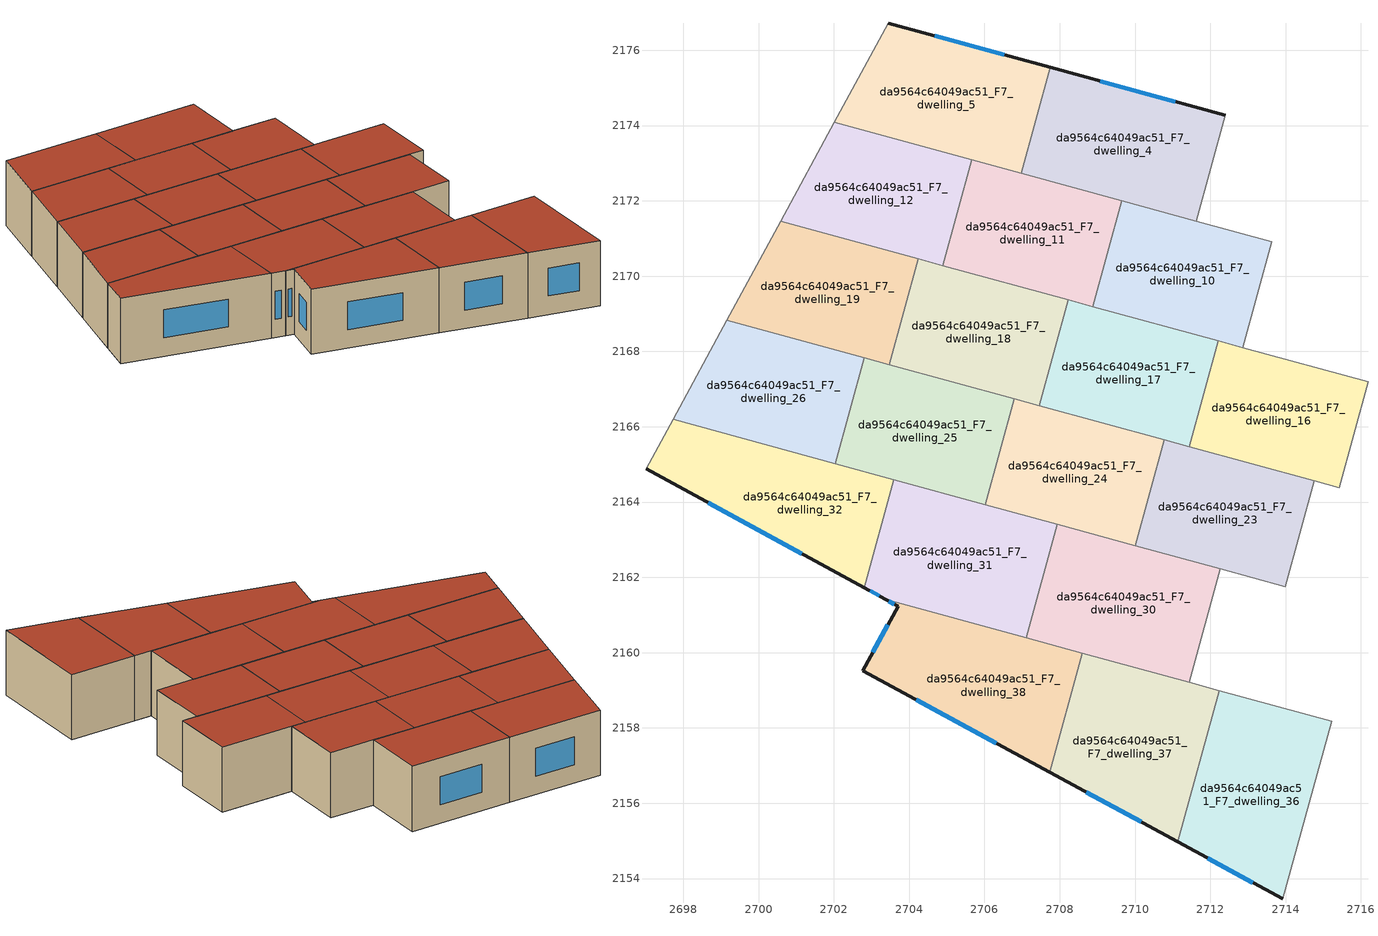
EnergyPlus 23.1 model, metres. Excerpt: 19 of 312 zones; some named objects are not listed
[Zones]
da9564c64049ac51_F7_dwelling_10
 floor to da9564c64049ac51_F6_dwelling_10 (EU_floor_Construction): 2713.63,2170.91 2712.86,2168.1 2708.88,2169.19 2709.65,2172 z21
 wall to da9564c64049ac51_F7_dwelling_9 (EU_wall_Construction): 2712.86,2168.1 2713.63,2170.91 z21:24
 wall to da9564c64049ac51_F7_dwelling_11 (EU_wall_Construction): 2709.65,2172 2708.88,2169.19 z21:24
 wall to da9564c64049ac51_F7_dwelling_17 (EU_wall_Construction): 2708.88,2169.19 2712.21,2168.28 z21:24
 wall to da9564c64049ac51_F7_dwelling_3 (EU_wall_Construction): 2713.63,2170.91 2711.62,2171.46 z21:24
 wall to da9564c64049ac51_F7_dwelling_16 (EU_wall_Construction): 2712.21,2168.28 2712.86,2168.1 z21:24
 wall to da9564c64049ac51_F7_dwelling_4 (EU_wall_Construction): 2711.62,2171.46 2709.65,2172 z21:24
 roof outside (EU_roof_Construction): 2712.86,2168.1 2713.63,2170.91 2709.65,2172 2708.88,2169.19 z24
da9564c64049ac51_F7_dwelling_11
 floor to da9564c64049ac51_F6_dwelling_11 (EU_floor_Construction): 2709.65,2172 2708.88,2169.19 2704.9,2170.28 2705.67,2173.09 z21
 wall to da9564c64049ac51_F7_dwelling_12 (EU_wall_Construction): 2705.67,2173.09 2704.9,2170.28 z21:24
 wall to da9564c64049ac51_F7_dwelling_18 (EU_wall_Construction): 2704.9,2170.28 2708.22,2169.37 z21:24
 wall to da9564c64049ac51_F7_dwelling_4 (EU_wall_Construction): 2709.65,2172 2706.98,2172.73 z21:24
 wall to da9564c64049ac51_F7_dwelling_17 (EU_wall_Construction): 2708.22,2169.37 2708.88,2169.19 z21:24
 wall to da9564c64049ac51_F7_dwelling_5 (EU_wall_Construction): 2706.98,2172.73 2705.67,2173.09 z21:24
 roof outside (EU_roof_Construction): 2708.88,2169.19 2709.65,2172 2705.67,2173.09 2704.9,2170.28 z24
da9564c64049ac51_F7_dwelling_12
 floor to da9564c64049ac51_F6_dwelling_12 (EU_floor_Construction): 2705.67,2173.09 2704.9,2170.28 2700.59,2171.46 2702.01,2174.09 z21
 wall adiabatic (EU_wall_Construction): 2702.01,2174.09 2700.59,2171.46 z21:24
 wall to da9564c64049ac51_F7_dwelling_19 (EU_wall_Construction): 2700.59,2171.46 2704.24,2170.46 z21:24
 wall to da9564c64049ac51_F7_dwelling_5 (EU_wall_Construction): 2705.67,2173.09 2702.01,2174.09 z21:24
 wall to da9564c64049ac51_F7_dwelling_18 (EU_wall_Construction): 2704.24,2170.46 2704.9,2170.28 z21:24
 roof outside (EU_roof_Construction): 2704.9,2170.28 2705.67,2173.09 2702.01,2174.09 2700.59,2171.46 z24
da9564c64049ac51_F7_dwelling_16
 floor to da9564c64049ac51_F6_dwelling_16 (EU_floor_Construction): 2716.19,2167.19 2715.42,2164.38 2711.44,2165.47 2712.21,2168.28 z21
 wall to da9564c64049ac51_F7_dwelling_15 (EU_wall_Construction): 2715.42,2164.38 2716.19,2167.19 z21:24
 wall to da9564c64049ac51_F7_dwelling_17 (EU_wall_Construction): 2712.21,2168.28 2711.44,2165.47 z21:24
 wall to da9564c64049ac51_F7_dwelling_23 (EU_wall_Construction): 2711.44,2165.47 2714.76,2164.56 z21:24
 wall to da9564c64049ac51_F7_dwelling_9 (EU_wall_Construction): 2716.19,2167.19 2712.86,2168.1 z21:24
 wall to da9564c64049ac51_F7_dwelling_22 (EU_wall_Construction): 2714.76,2164.56 2715.42,2164.38 z21:24
 roof outside (EU_roof_Construction): 2715.42,2164.38 2716.19,2167.19 2712.21,2168.28 2711.44,2165.47 z24
da9564c64049ac51_F7_dwelling_17
 floor to da9564c64049ac51_F6_dwelling_17 (EU_floor_Construction): 2712.21,2168.28 2711.44,2165.47 2707.45,2166.56 2708.22,2169.37 z21
 wall to da9564c64049ac51_F7_dwelling_18 (EU_wall_Construction): 2708.22,2169.37 2707.45,2166.56 z21:24
 wall to da9564c64049ac51_F7_dwelling_24 (EU_wall_Construction): 2707.45,2166.56 2710.78,2165.65 z21:24
 wall to da9564c64049ac51_F7_dwelling_23 (EU_wall_Construction): 2710.78,2165.65 2711.44,2165.47 z21:24
 roof outside (EU_roof_Construction): 2711.44,2165.47 2712.21,2168.28 2708.22,2169.37 2707.45,2166.56 z24
da9564c64049ac51_F7_dwelling_18
 floor to da9564c64049ac51_F6_dwelling_18 (EU_floor_Construction): 2708.22,2169.37 2707.45,2166.56 2703.47,2167.65 2704.24,2170.46 z21
 wall to da9564c64049ac51_F7_dwelling_19 (EU_wall_Construction): 2704.24,2170.46 2703.47,2167.65 z21:24
 wall to da9564c64049ac51_F7_dwelling_25 (EU_wall_Construction): 2703.47,2167.65 2706.79,2166.74 z21:24
 wall to da9564c64049ac51_F7_dwelling_24 (EU_wall_Construction): 2706.79,2166.74 2707.45,2166.56 z21:24
 roof outside (EU_roof_Construction): 2707.45,2166.56 2708.22,2169.37 2704.24,2170.46 2703.47,2167.65 z24
da9564c64049ac51_F7_dwelling_19
 floor to da9564c64049ac51_F6_dwelling_19 (EU_floor_Construction): 2704.24,2170.46 2703.47,2167.65 2699.16,2168.83 2700.59,2171.46 z21
 wall adiabatic (EU_wall_Construction): 2700.59,2171.46 2699.16,2168.83 z21:24
 wall to da9564c64049ac51_F7_dwelling_26 (EU_wall_Construction): 2699.16,2168.83 2702.81,2167.83 z21:24
 wall to da9564c64049ac51_F7_dwelling_25 (EU_wall_Construction): 2702.81,2167.83 2703.47,2167.65 z21:24
 roof outside (EU_roof_Construction): 2703.47,2167.65 2704.24,2170.46 2700.59,2171.46 2699.16,2168.83 z24
da9564c64049ac51_F7_dwelling_23
 floor to da9564c64049ac51_F6_dwelling_23 (EU_floor_Construction): 2714.76,2164.56 2713.99,2161.75 2710.01,2162.84 2710.78,2165.65 z21
 wall to da9564c64049ac51_F7_dwelling_22 (EU_wall_Construction): 2713.99,2161.75 2714.76,2164.56 z21:24
 wall to da9564c64049ac51_F7_dwelling_24 (EU_wall_Construction): 2710.78,2165.65 2710.01,2162.84 z21:24
 wall to da9564c64049ac51_F7_dwelling_30 (EU_wall_Construction): 2710.01,2162.84 2712.27,2162.22 z21:24
 wall to da9564c64049ac51_F7_dwelling_29 (EU_wall_Construction): 2712.27,2162.22 2713.99,2161.75 z21:24
 roof outside (EU_roof_Construction): 2713.99,2161.75 2714.76,2164.56 2710.78,2165.65 2710.01,2162.84 z24
da9564c64049ac51_F7_dwelling_24
 floor to da9564c64049ac51_F6_dwelling_24 (EU_floor_Construction): 2710.78,2165.65 2710.01,2162.84 2706.03,2163.93 2706.79,2166.74 z21
 wall to da9564c64049ac51_F7_dwelling_25 (EU_wall_Construction): 2706.79,2166.74 2706.03,2163.93 z21:24
 wall to da9564c64049ac51_F7_dwelling_31 (EU_wall_Construction): 2706.03,2163.93 2707.94,2163.41 z21:24
 wall to da9564c64049ac51_F7_dwelling_30 (EU_wall_Construction): 2707.94,2163.41 2710.01,2162.84 z21:24
 roof outside (EU_roof_Construction): 2710.01,2162.84 2710.78,2165.65 2706.79,2166.74 2706.03,2163.93 z24
da9564c64049ac51_F7_dwelling_25
 floor to da9564c64049ac51_F6_dwelling_25 (EU_floor_Construction): 2706.79,2166.74 2706.03,2163.93 2702.04,2165.02 2702.81,2167.83 z21
 wall to da9564c64049ac51_F7_dwelling_26 (EU_wall_Construction): 2702.81,2167.83 2702.04,2165.02 z21:24
 wall to da9564c64049ac51_F7_dwelling_32 (EU_wall_Construction): 2702.04,2165.02 2703.59,2164.6 z21:24
 wall to da9564c64049ac51_F7_dwelling_31 (EU_wall_Construction): 2703.59,2164.6 2706.03,2163.93 z21:24
 roof outside (EU_roof_Construction): 2706.03,2163.93 2706.79,2166.74 2702.81,2167.83 2702.04,2165.02 z24
da9564c64049ac51_F7_dwelling_26
 floor to da9564c64049ac51_F6_dwelling_26 (EU_floor_Construction): 2702.81,2167.83 2702.04,2165.02 2697.73,2166.2 2699.16,2168.83 z21
 wall adiabatic (EU_wall_Construction): 2699.16,2168.83 2697.73,2166.2 z21:24
 wall to da9564c64049ac51_F7_dwelling_32 (EU_wall_Construction): 2697.73,2166.2 2702.04,2165.02 z21:24
 roof outside (EU_roof_Construction): 2702.04,2165.02 2702.81,2167.83 2699.16,2168.83 2697.73,2166.2 z24
da9564c64049ac51_F7_dwelling_30
 floor to da9564c64049ac51_F6_dwelling_30 (EU_floor_Construction): 2712.27,2162.22 2711.44,2159.21 2707.11,2160.39 2707.94,2163.41 z21
 wall to da9564c64049ac51_F7_dwelling_29 (EU_wall_Construction): 2711.44,2159.21 2712.27,2162.22 z21:24
 wall to da9564c64049ac51_F7_dwelling_31 (EU_wall_Construction): 2707.94,2163.41 2707.11,2160.39 z21:24
 wall to da9564c64049ac51_F7_dwelling_37 (EU_wall_Construction): 2708.6,2159.99 2711.44,2159.21 z21:24
 wall to da9564c64049ac51_F7_dwelling_38 (EU_wall_Construction): 2707.11,2160.39 2708.6,2159.99 z21:24
 roof outside (EU_roof_Construction): 2711.44,2159.21 2712.27,2162.22 2707.94,2163.41 2707.11,2160.39 z24
da9564c64049ac51_F7_dwelling_31
 floor to da9564c64049ac51_F6_dwelling_31 (EU_floor_Construction): 2707.94,2163.41 2707.11,2160.39 2703.36,2161.42 2702.81,2161.72 2703.59,2164.6 z21
 wall outside (EU_wall_Construction): 2702.81,2161.72 2703.36,2161.42 z21:24
 wall to da9564c64049ac51_F7_dwelling_32 (EU_wall_Construction): 2703.59,2164.6 2702.81,2161.72 z21:24
 wall to da9564c64049ac51_F7_dwelling_38 (EU_wall_Construction): 2703.36,2161.42 2707.11,2160.39 z21:24
 window (EU_Window_Construction): 2702.97,2161.64 2703.21,2161.51 z21.86:23.14
 roof outside (EU_roof_Construction): 2707.11,2160.39 2707.94,2163.41 2703.59,2164.6 2702.81,2161.72 2703.36,2161.42 z24
da9564c64049ac51_F7_dwelling_32
 floor to da9564c64049ac51_F6_dwelling_32 (EU_floor_Construction): 2703.59,2164.6 2702.81,2161.72 2697.01,2164.88 2697.73,2166.2 z21
 wall outside (EU_wall_Construction): 2697.01,2164.88 2702.81,2161.72 z21:24
 wall adiabatic (EU_wall_Construction): 2697.73,2166.2 2697.01,2164.88 z21:24
 window (EU_Window_Construction): 2698.67,2163.98 2701.15,2162.63 z21.86:23.14
 roof outside (EU_roof_Construction): 2702.81,2161.72 2703.59,2164.6 2697.73,2166.2 2697.01,2164.88 z24
da9564c64049ac51_F7_dwelling_36
 floor to da9564c64049ac51_F6_dwelling_36 (EU_floor_Construction): 2715.22,2158.17 2713.93,2153.46 2711.13,2154.98 2712.23,2158.99 z21
 wall outside (EU_wall_Construction): 2711.13,2154.98 2713.93,2153.46 z21:24
 wall to da9564c64049ac51_F7_dwelling_35 (EU_wall_Construction): 2713.93,2153.46 2715.22,2158.17 z21:24
 wall to da9564c64049ac51_F7_dwelling_37 (EU_wall_Construction): 2712.23,2158.99 2711.13,2154.98 z21:24
 wall to da9564c64049ac51_F7_dwelling_29 (EU_wall_Construction): 2715.22,2158.17 2712.23,2158.99 z21:24
 window (EU_Window_Construction): 2711.93,2154.54 2713.13,2153.89 z21.86:23.14
 roof outside (EU_roof_Construction): 2713.93,2153.46 2715.22,2158.17 2712.23,2158.99 2711.13,2154.98 z24
da9564c64049ac51_F7_dwelling_37
 floor to da9564c64049ac51_F6_dwelling_37 (EU_floor_Construction): 2712.23,2158.99 2711.13,2154.98 2707.73,2156.82 2708.6,2159.99 z21
 wall outside (EU_wall_Construction): 2707.73,2156.82 2711.13,2154.98 z21:24
 wall to da9564c64049ac51_F7_dwelling_38 (EU_wall_Construction): 2708.6,2159.99 2707.73,2156.82 z21:24
 wall to da9564c64049ac51_F7_dwelling_29 (EU_wall_Construction): 2712.23,2158.99 2711.44,2159.21 z21:24
 window (EU_Window_Construction): 2708.7,2156.3 2710.16,2155.5 z21.86:23.14
 roof outside (EU_roof_Construction): 2711.13,2154.98 2712.23,2158.99 2708.6,2159.99 2707.73,2156.82 z24
da9564c64049ac51_F7_dwelling_38
 floor to da9564c64049ac51_F6_dwelling_38 (EU_floor_Construction): 2708.6,2159.99 2707.73,2156.82 2702.77,2159.52 2703.71,2161.24 2703.36,2161.42 z21
 wall outside (EU_wall_Construction): 2703.36,2161.42 2703.71,2161.24 2702.77,2159.52 2707.73,2156.82 z21:24
 window (EU_Window_Construction): 2704.19,2158.75 2706.31,2157.59 / 2703.44,2160.74 2703.04,2160.01 / 2703.46,2161.37 2703.61,2161.29 z21.86:23.14
 roof outside (EU_roof_Construction): 2707.73,2156.82 2708.6,2159.99 2703.36,2161.42 2703.71,2161.24 2702.77,2159.52 z24
da9564c64049ac51_F7_dwelling_4
 floor to da9564c64049ac51_F6_dwelling_4 (EU_floor_Construction): 2712.39,2174.27 2711.62,2171.46 2706.98,2172.73 2707.75,2175.54 z21
 wall outside (EU_wall_Construction): 2712.39,2174.27 2707.75,2175.54 z21:24
 wall to da9564c64049ac51_F7_dwelling_3 (EU_wall_Construction): 2711.62,2171.46 2712.39,2174.27 z21:24
 wall to da9564c64049ac51_F7_dwelling_5 (EU_wall_Construction): 2707.75,2175.54 2706.98,2172.73 z21:24
 window (EU_Window_Construction): 2711.07,2174.63 2709.08,2175.18 z21.86:23.14
 roof outside (EU_roof_Construction): 2711.62,2171.46 2712.39,2174.27 2707.75,2175.54 2706.98,2172.73 z24
da9564c64049ac51_F7_dwelling_5
 floor to da9564c64049ac51_F6_dwelling_5 (EU_floor_Construction): 2707.75,2175.54 2706.98,2172.73 2702.01,2174.09 2703.45,2176.72 z21
 wall outside (EU_wall_Construction): 2707.75,2175.54 2703.45,2176.72 z21:24
 wall adiabatic (EU_wall_Construction): 2703.45,2176.72 2702.01,2174.09 z21:24
 window (EU_Window_Construction): 2706.52,2175.88 2704.68,2176.39 z21.86:23.14
 roof outside (EU_roof_Construction): 2706.98,2172.73 2707.75,2175.54 2703.45,2176.72 2702.01,2174.09 z24
[Building]
EU S2 Campaign: North Axis=0; Terrain=City; Solar Distribution=FullExterior
[Site:Location]
Helsinki-Vantaa.AP: Latitude=60.317; Longitude=24.963; Time Zone=2; Elevation=54.6
[SizingPeriod:WeatherFileDays]
AnnualSizingPeriod: Begin Month=1; Begin Day of Month=1; End Month=12; End Day of Month=31; Day of Week for Start Day=Monday; Use Weather File Daylight Saving Period=No; Use Weather File Rain and Snow Indicators=No
[MATERIAL]
EU_InternalMass_Material: Roughness=MediumRough; Thickness=0.1; Conductivity=1; Density=1800; Specific Heat=900; Thermal Absorptance=0.9; Solar Absorptance=0.7; Visible Absorptance=0.7
[MATERIAL:NOMASS] Roughness=MediumRough; Thermal Absorptance=0.9; Solar Absorptance=0.7; Visible Absorptance=0.7
Name | Thermal Resistance
EU_wall_NoMass | 5.91765
EU_roof_NoMass | 11.1778
EU_floor_NoMass | 6.2875
[WINDOWMATERIAL:SIMPLEGLAZINGSYSTEM]
EU_Window_SimpleGlazing: UFactor=0.994035; Solar Heat Gain Coefficient=0.7; Visible Transmittance=0.7
[CONSTRUCTION]
EU_wall_Construction: EU_wall_NoMass
EU_roof_Construction: EU_roof_NoMass
EU_floor_Construction: EU_floor_NoMass
EU_Window_Construction: EU_Window_SimpleGlazing
EU_InternalMass_Construction: EU_InternalMass_Material
[ZONE] Type=1; Multiplier=1; Ceiling Height=autocalculate; Floor Area=autocalculate; Part of Total Floor Area=Yes
Name | Volume
da9564c64049ac51_F7_dwelling_10 | 36.0784
da9564c64049ac51_F7_dwelling_11 | 36.0806
da9564c64049ac51_F7_dwelling_12 | 36.0828
da9564c64049ac51_F7_dwelling_16 | 36.0857
da9564c64049ac51_F7_dwelling_17 | 36.0798
da9564c64049ac51_F7_dwelling_18; da9564c64049ac51_F7_dwelling_24 | 36.082
da9564c64049ac51_F7_dwelling_19 | 36.0769
da9564c64049ac51_F7_dwelling_23; da9564c64049ac51_F7_dwelling_25 | 36.0791
da9564c64049ac51_F7_dwelling_26 | 36.0732
da9564c64049ac51_F7_dwelling_30; da9564c64049ac51_F7_dwelling_4 | 42.0872
da9564c64049ac51_F7_dwelling_31 | 42.093
da9564c64049ac51_F7_dwelling_32 | 42.0959
da9564c64049ac51_F7_dwelling_36 | 42.1003
da9564c64049ac51_F7_dwelling_37 | 42.0967
da9564c64049ac51_F7_dwelling_38 | 42.09375
da9564c64049ac51_F7_dwelling_5 | 42.0886
[INTERNALMASS] Construction=EU_InternalMass_Construction
Name | Zone or ZoneList | Surface Area
da9564c64049ac51_F7_dwelling_4_EU_InternalMass | da9564c64049ac51_F7_dwelling_4 | 14.0291
da9564c64049ac51_F7_dwelling_5_EU_InternalMass | da9564c64049ac51_F7_dwelling_5 | 14.0296
da9564c64049ac51_F7_dwelling_10_EU_InternalMass | da9564c64049ac51_F7_dwelling_10 | 12.0265
da9564c64049ac51_F7_dwelling_11_EU_InternalMass | da9564c64049ac51_F7_dwelling_11 | 12.0265
da9564c64049ac51_F7_dwelling_12_EU_InternalMass | da9564c64049ac51_F7_dwelling_12 | 12.0277
da9564c64049ac51_F7_dwelling_16_EU_InternalMass | da9564c64049ac51_F7_dwelling_16 | 12.0288
da9564c64049ac51_F7_dwelling_17_EU_InternalMass | da9564c64049ac51_F7_dwelling_17 | 12.0265
da9564c64049ac51_F7_dwelling_18_EU_InternalMass | da9564c64049ac51_F7_dwelling_18 | 12.0272
da9564c64049ac51_F7_dwelling_19_EU_InternalMass | da9564c64049ac51_F7_dwelling_19 | 12.0258
da9564c64049ac51_F7_dwelling_23_EU_InternalMass | da9564c64049ac51_F7_dwelling_23 | 12.0265
da9564c64049ac51_F7_dwelling_24_EU_InternalMass | da9564c64049ac51_F7_dwelling_24 | 12.0272
da9564c64049ac51_F7_dwelling_25_EU_InternalMass | da9564c64049ac51_F7_dwelling_25 | 12.0265
da9564c64049ac51_F7_dwelling_26_EU_InternalMass | da9564c64049ac51_F7_dwelling_26 | 12.0243
da9564c64049ac51_F7_dwelling_30_EU_InternalMass | da9564c64049ac51_F7_dwelling_30 | 14.0294
da9564c64049ac51_F7_dwelling_31_EU_InternalMass | da9564c64049ac51_F7_dwelling_31 | 14.0308
da9564c64049ac51_F7_dwelling_32_EU_InternalMass | da9564c64049ac51_F7_dwelling_32 | 14.032
da9564c64049ac51_F7_dwelling_36_EU_InternalMass | da9564c64049ac51_F7_dwelling_36 | 14.0335
da9564c64049ac51_F7_dwelling_37_EU_InternalMass | da9564c64049ac51_F7_dwelling_37 | 14.0321
da9564c64049ac51_F7_dwelling_38_EU_InternalMass | da9564c64049ac51_F7_dwelling_38 | 14.0313
[OTHEREQUIPMENT] Fuel Type=Electricity; Design Level Calculation Method=Watts/Area; Power per Zone Floor Area=1; Fraction Latent=0; Fraction Radiant=0; Fraction Lost=0; Carbon Dioxide Generation Rate=0; EndUse Subcategory=EU_Step8_InternalGains
Name | Zone or ZoneList or Space or SpaceList | Schedule
EU_Step8_InternalGain_da9564c64049ac51_F7_dwelling_4_f000 | da9564c64049ac51_F7_dwelling_4 | EU_Step8_GainSchedule_da9564c64049ac51_F7_dwelling_4_f000
EU_Step8_InternalGain_da9564c64049ac51_F7_dwelling_5_f000 | da9564c64049ac51_F7_dwelling_5 | EU_Step8_GainSchedule_da9564c64049ac51_F7_dwelling_5_f000
EU_Step8_InternalGain_da9564c64049ac51_F7_dwelling_10_f000 | da9564c64049ac51_F7_dwelling_10 | EU_Step8_GainSchedule_da9564c64049ac51_F7_dwelling_10_f000
EU_Step8_InternalGain_da9564c64049ac51_F7_dwelling_11_f000 | da9564c64049ac51_F7_dwelling_11 | EU_Step8_GainSchedule_da9564c64049ac51_F7_dwelling_11_f000
EU_Step8_InternalGain_da9564c64049ac51_F7_dwelling_12_f000 | da9564c64049ac51_F7_dwelling_12 | EU_Step8_GainSchedule_da9564c64049ac51_F7_dwelling_12_f000
EU_Step8_InternalGain_da9564c64049ac51_F7_dwelling_16_f000 | da9564c64049ac51_F7_dwelling_16 | EU_Step8_GainSchedule_da9564c64049ac51_F7_dwelling_16_f000
EU_Step8_InternalGain_da9564c64049ac51_F7_dwelling_17_f000 | da9564c64049ac51_F7_dwelling_17 | EU_Step8_GainSchedule_da9564c64049ac51_F7_dwelling_17_f000
EU_Step8_InternalGain_da9564c64049ac51_F7_dwelling_18_f000 | da9564c64049ac51_F7_dwelling_18 | EU_Step8_GainSchedule_da9564c64049ac51_F7_dwelling_18_f000
EU_Step8_InternalGain_da9564c64049ac51_F7_dwelling_19_f000 | da9564c64049ac51_F7_dwelling_19 | EU_Step8_GainSchedule_da9564c64049ac51_F7_dwelling_19_f000
EU_Step8_InternalGain_da9564c64049ac51_F7_dwelling_23_f000 | da9564c64049ac51_F7_dwelling_23 | EU_Step8_GainSchedule_da9564c64049ac51_F7_dwelling_23_f000
EU_Step8_InternalGain_da9564c64049ac51_F7_dwelling_24_f000 | da9564c64049ac51_F7_dwelling_24 | EU_Step8_GainSchedule_da9564c64049ac51_F7_dwelling_24_f000
EU_Step8_InternalGain_da9564c64049ac51_F7_dwelling_25_f000 | da9564c64049ac51_F7_dwelling_25 | EU_Step8_GainSchedule_da9564c64049ac51_F7_dwelling_25_f000
EU_Step8_InternalGain_da9564c64049ac51_F7_dwelling_26_f000 | da9564c64049ac51_F7_dwelling_26 | EU_Step8_GainSchedule_da9564c64049ac51_F7_dwelling_26_f000
EU_Step8_InternalGain_da9564c64049ac51_F7_dwelling_30_f000 | da9564c64049ac51_F7_dwelling_30 | EU_Step8_GainSchedule_da9564c64049ac51_F7_dwelling_30_f000
EU_Step8_InternalGain_da9564c64049ac51_F7_dwelling_31_f000 | da9564c64049ac51_F7_dwelling_31 | EU_Step8_GainSchedule_da9564c64049ac51_F7_dwelling_31_f000
EU_Step8_InternalGain_da9564c64049ac51_F7_dwelling_32_f000 | da9564c64049ac51_F7_dwelling_32 | EU_Step8_GainSchedule_da9564c64049ac51_F7_dwelling_32_f000
EU_Step8_InternalGain_da9564c64049ac51_F7_dwelling_36_f000 | da9564c64049ac51_F7_dwelling_36 | EU_Step8_GainSchedule_da9564c64049ac51_F7_dwelling_36_f000
EU_Step8_InternalGain_da9564c64049ac51_F7_dwelling_37_f000 | da9564c64049ac51_F7_dwelling_37 | EU_Step8_GainSchedule_da9564c64049ac51_F7_dwelling_37_f000
EU_Step8_InternalGain_da9564c64049ac51_F7_dwelling_38_f000 | da9564c64049ac51_F7_dwelling_38 | EU_Step8_GainSchedule_da9564c64049ac51_F7_dwelling_38_f000
[ZONEVENTILATION:DESIGNFLOWRATE] Schedule=EU_AlwaysOn; Design Flow Rate Calculation Method=AirChanges/Hour; Air Changes per Hour=0.596421; Ventilation Type=Natural; Fan Pressure Rise=0; Fan Total Efficiency=1; Constant Term Coefficient=1; Temperature Term Coefficient=0; Velocity Term Coefficient=0; Velocity Squared Term Coefficient=0; Minimum Indoor Temperature=-100; Maximum Indoor Temperature=100; Delta Temperature=-100; Minimum Outdoor Temperature=-100; Maximum Outdoor Temperature=100; Maximum Wind Speed=40
Name | Zone or ZoneList or Space or SpaceList
EU_ConstantAir_da9564c64049ac51_F7_dwelling_4 | da9564c64049ac51_F7_dwelling_4
EU_ConstantAir_da9564c64049ac51_F7_dwelling_5 | da9564c64049ac51_F7_dwelling_5
EU_ConstantAir_da9564c64049ac51_F7_dwelling_10 | da9564c64049ac51_F7_dwelling_10
EU_ConstantAir_da9564c64049ac51_F7_dwelling_11 | da9564c64049ac51_F7_dwelling_11
EU_ConstantAir_da9564c64049ac51_F7_dwelling_12 | da9564c64049ac51_F7_dwelling_12
EU_ConstantAir_da9564c64049ac51_F7_dwelling_16 | da9564c64049ac51_F7_dwelling_16
EU_ConstantAir_da9564c64049ac51_F7_dwelling_17 | da9564c64049ac51_F7_dwelling_17
EU_ConstantAir_da9564c64049ac51_F7_dwelling_18 | da9564c64049ac51_F7_dwelling_18
EU_ConstantAir_da9564c64049ac51_F7_dwelling_19 | da9564c64049ac51_F7_dwelling_19
EU_ConstantAir_da9564c64049ac51_F7_dwelling_23 | da9564c64049ac51_F7_dwelling_23
EU_ConstantAir_da9564c64049ac51_F7_dwelling_24 | da9564c64049ac51_F7_dwelling_24
EU_ConstantAir_da9564c64049ac51_F7_dwelling_25 | da9564c64049ac51_F7_dwelling_25
EU_ConstantAir_da9564c64049ac51_F7_dwelling_26 | da9564c64049ac51_F7_dwelling_26
EU_ConstantAir_da9564c64049ac51_F7_dwelling_30 | da9564c64049ac51_F7_dwelling_30
EU_ConstantAir_da9564c64049ac51_F7_dwelling_31 | da9564c64049ac51_F7_dwelling_31
EU_ConstantAir_da9564c64049ac51_F7_dwelling_32 | da9564c64049ac51_F7_dwelling_32
EU_ConstantAir_da9564c64049ac51_F7_dwelling_36 | da9564c64049ac51_F7_dwelling_36
EU_ConstantAir_da9564c64049ac51_F7_dwelling_37 | da9564c64049ac51_F7_dwelling_37
EU_ConstantAir_da9564c64049ac51_F7_dwelling_38 | da9564c64049ac51_F7_dwelling_38
[HVACTEMPLATE:ZONE:IDEALLOADSAIRSYSTEM] System Availability Schedule=EU_AlwaysOn; Maximum Heating Supply Air Temperature=50; Minimum Cooling Supply Air Temperature=13; Maximum Heating Supply Air Humidity Ratio=0.0156; Minimum Cooling Supply Air Humidity Ratio=0.0077; Heating Limit=NoLimit; Cooling Limit=NoLimit; Heating Availability Schedule=EU_AlwaysOn; Cooling Availability Schedule=EU_CoolingOff; Dehumidification Control Type=ConstantSensibleHeatRatio; Cooling Sensible Heat Ratio=0.7; Dehumidification Setpoint=60; Humidification Control Type=None; Humidification Setpoint=30; Outdoor Air Method=None; Outdoor Air Flow Rate per Person=0.00944; Outdoor Air Flow Rate per Zone Floor Area=0; Outdoor Air Flow Rate per Zone=0; Demand Controlled Ventilation Type=None; Outdoor Air Economizer Type=NoEconomizer; Heat Recovery Type=None; Sensible Heat Recovery Effectiveness=0.7; Latent Heat Recovery Effectiveness=0.65
Name | Template Thermostat
da9564c64049ac51_F7_dwelling_4 | EU_HeatOnly_da9564c64049ac51_F7_dwelling_4
da9564c64049ac51_F7_dwelling_5 | EU_HeatOnly_da9564c64049ac51_F7_dwelling_5
da9564c64049ac51_F7_dwelling_10 | EU_HeatOnly_da9564c64049ac51_F7_dwelling_10
da9564c64049ac51_F7_dwelling_11 | EU_HeatOnly_da9564c64049ac51_F7_dwelling_11
da9564c64049ac51_F7_dwelling_12 | EU_HeatOnly_da9564c64049ac51_F7_dwelling_12
da9564c64049ac51_F7_dwelling_16 | EU_HeatOnly_da9564c64049ac51_F7_dwelling_16
da9564c64049ac51_F7_dwelling_17 | EU_HeatOnly_da9564c64049ac51_F7_dwelling_17
da9564c64049ac51_F7_dwelling_18 | EU_HeatOnly_da9564c64049ac51_F7_dwelling_18
da9564c64049ac51_F7_dwelling_19 | EU_HeatOnly_da9564c64049ac51_F7_dwelling_19
da9564c64049ac51_F7_dwelling_23 | EU_HeatOnly_da9564c64049ac51_F7_dwelling_23
da9564c64049ac51_F7_dwelling_24 | EU_HeatOnly_da9564c64049ac51_F7_dwelling_24
da9564c64049ac51_F7_dwelling_25 | EU_HeatOnly_da9564c64049ac51_F7_dwelling_25
da9564c64049ac51_F7_dwelling_26 | EU_HeatOnly_da9564c64049ac51_F7_dwelling_26
da9564c64049ac51_F7_dwelling_30 | EU_HeatOnly_da9564c64049ac51_F7_dwelling_30
da9564c64049ac51_F7_dwelling_31 | EU_HeatOnly_da9564c64049ac51_F7_dwelling_31
da9564c64049ac51_F7_dwelling_32 | EU_HeatOnly_da9564c64049ac51_F7_dwelling_32
da9564c64049ac51_F7_dwelling_36 | EU_HeatOnly_da9564c64049ac51_F7_dwelling_36
da9564c64049ac51_F7_dwelling_37 | EU_HeatOnly_da9564c64049ac51_F7_dwelling_37
da9564c64049ac51_F7_dwelling_38 | EU_HeatOnly_da9564c64049ac51_F7_dwelling_38
[SIZING:ZONE] Zone Cooling Design Supply Air Temperature Input Method=SupplyAirTemperature; Zone Cooling Design Supply Air Temperature=13; Zone Heating Design Supply Air Temperature Input Method=SupplyAirTemperature; Zone Heating Design Supply Air Temperature=50; Zone Cooling Design Supply Air Humidity Ratio=0.008; Zone Heating Design Supply Air Humidity Ratio=0.008; Cooling Design Air Flow Method=DesignDay; Cooling Design Air Flow Rate=0; Cooling Minimum Air Flow per Zone Floor Area=0.000762; Cooling Minimum Air Flow=0; Cooling Minimum Air Flow Fraction=0.2; Heating Design Air Flow Method=DesignDay; Heating Design Air Flow Rate=0; Heating Maximum Air Flow per Zone Floor Area=0.002032; Heating Maximum Air Flow=0.141576; Heating Maximum Air Flow Fraction=0.3; Account for Dedicated Outdoor Air System=No; Dedicated Outdoor Air System Control Strategy=NeutralSupplyAir; Dedicated Outdoor Air Low Setpoint Temperature for Design=autosize; Dedicated Outdoor Air High Setpoint Temperature for Design=autosize; Zone Load Sizing Method=Sensible Load Only No Latent Load; Zone Latent Cooling Design Supply Air Humidity Ratio Input Method=HumidityRatioDifference; Zone Cooling Design Supply Air Humidity Ratio Difference=0.005; Zone Latent Heating Design Supply Air Humidity Ratio Input Method=HumidityRatioDifference; Zone Humidification Design Supply Air Humidity Ratio Difference=0.005
da9564c64049ac51_F7_dwelling_4; da9564c64049ac51_F7_dwelling_5; da9564c64049ac51_F7_dwelling_10; da9564c64049ac51_F7_dwelling_11; da9564c64049ac51_F7_dwelling_12; da9564c64049ac51_F7_dwelling_16; da9564c64049ac51_F7_dwelling_17; da9564c64049ac51_F7_dwelling_18; da9564c64049ac51_F7_dwelling_19; da9564c64049ac51_F7_dwelling_23; da9564c64049ac51_F7_dwelling_24; da9564c64049ac51_F7_dwelling_25; da9564c64049ac51_F7_dwelling_26; da9564c64049ac51_F7_dwelling_30; da9564c64049ac51_F7_dwelling_31; da9564c64049ac51_F7_dwelling_32; da9564c64049ac51_F7_dwelling_36; da9564c64049ac51_F7_dwelling_37; da9564c64049ac51_F7_dwelling_38
[SCHEDULE:CONSTANT]
Name | Hourly Value
EU_AlwaysOn | 1
EU_CoolingOff | 0
[SCHEDULE:FILE] Column Number=1; Rows to Skip at Top=0; Number of Hours of Data=8760; Column Separator=Comma; Interpolate to Timestep=No; Minutes per Item=60; Adjust Schedule for Daylight Savings=Yes
Name | File
EU_Step8_GainSchedule_da9564c64049ac51_F7_dwelling_4_f000 | ../../schedules/da9564c64049ac51/da9564c64049ac51_F7_dwelling_4_f000_gain.csv
EU_Step8_GainSchedule_da9564c64049ac51_F7_dwelling_5_f000 | ../../schedules/da9564c64049ac51/da9564c64049ac51_F7_dwelling_5_f000_gain.csv
EU_Step8_GainSchedule_da9564c64049ac51_F7_dwelling_10_f000 | ../../schedules/da9564c64049ac51/da9564c64049ac51_F7_dwelling_10_f000_gain.csv
EU_Step8_GainSchedule_da9564c64049ac51_F7_dwelling_11_f000 | ../../schedules/da9564c64049ac51/da9564c64049ac51_F7_dwelling_11_f000_gain.csv
EU_Step8_GainSchedule_da9564c64049ac51_F7_dwelling_12_f000 | ../../schedules/da9564c64049ac51/da9564c64049ac51_F7_dwelling_12_f000_gain.csv
EU_Step8_GainSchedule_da9564c64049ac51_F7_dwelling_16_f000 | ../../schedules/da9564c64049ac51/da9564c64049ac51_F7_dwelling_16_f000_gain.csv
EU_Step8_GainSchedule_da9564c64049ac51_F7_dwelling_17_f000 | ../../schedules/da9564c64049ac51/da9564c64049ac51_F7_dwelling_17_f000_gain.csv
EU_Step8_GainSchedule_da9564c64049ac51_F7_dwelling_18_f000 | ../../schedules/da9564c64049ac51/da9564c64049ac51_F7_dwelling_18_f000_gain.csv
EU_Step8_GainSchedule_da9564c64049ac51_F7_dwelling_19_f000 | ../../schedules/da9564c64049ac51/da9564c64049ac51_F7_dwelling_19_f000_gain.csv
EU_Step8_GainSchedule_da9564c64049ac51_F7_dwelling_23_f000 | ../../schedules/da9564c64049ac51/da9564c64049ac51_F7_dwelling_23_f000_gain.csv
EU_Step8_GainSchedule_da9564c64049ac51_F7_dwelling_24_f000 | ../../schedules/da9564c64049ac51/da9564c64049ac51_F7_dwelling_24_f000_gain.csv
EU_Step8_GainSchedule_da9564c64049ac51_F7_dwelling_25_f000 | ../../schedules/da9564c64049ac51/da9564c64049ac51_F7_dwelling_25_f000_gain.csv
EU_Step8_GainSchedule_da9564c64049ac51_F7_dwelling_26_f000 | ../../schedules/da9564c64049ac51/da9564c64049ac51_F7_dwelling_26_f000_gain.csv
EU_Step8_GainSchedule_da9564c64049ac51_F7_dwelling_30_f000 | ../../schedules/da9564c64049ac51/da9564c64049ac51_F7_dwelling_30_f000_gain.csv
EU_Step8_GainSchedule_da9564c64049ac51_F7_dwelling_31_f000 | ../../schedules/da9564c64049ac51/da9564c64049ac51_F7_dwelling_31_f000_gain.csv
EU_Step8_GainSchedule_da9564c64049ac51_F7_dwelling_32_f000 | ../../schedules/da9564c64049ac51/da9564c64049ac51_F7_dwelling_32_f000_gain.csv
EU_Step8_GainSchedule_da9564c64049ac51_F7_dwelling_36_f000 | ../../schedules/da9564c64049ac51/da9564c64049ac51_F7_dwelling_36_f000_gain.csv
EU_Step8_GainSchedule_da9564c64049ac51_F7_dwelling_37_f000 | ../../schedules/da9564c64049ac51/da9564c64049ac51_F7_dwelling_37_f000_gain.csv
EU_Step8_GainSchedule_da9564c64049ac51_F7_dwelling_38_f000 | ../../schedules/da9564c64049ac51/da9564c64049ac51_F7_dwelling_38_f000_gain.csv
